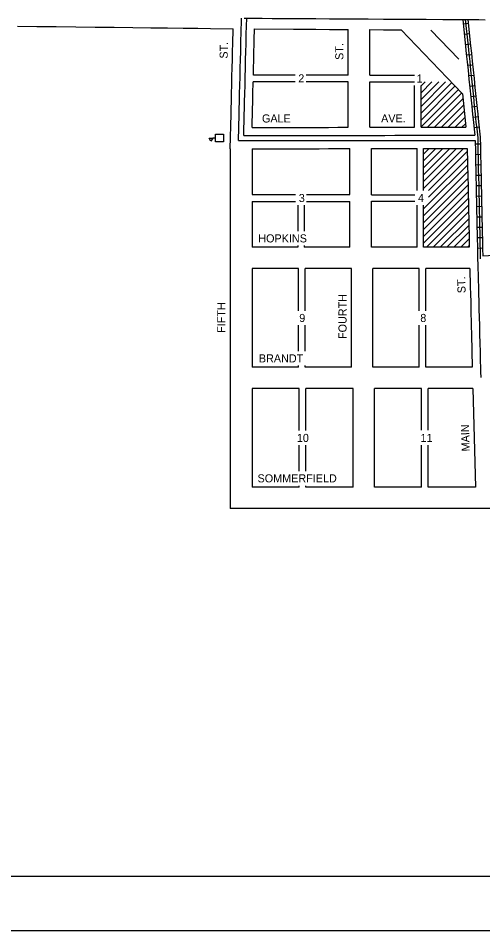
# Model space of a CAD drawing. Extents: x 1492545 to 1501010, y 16588523 to 16593061.
# Drawn here: x 1496292 to 1497729, y 16588523 to 16591345 of the extents above; entities that cross this region are included whole.
import ezdxf

# ---------------------------------------------------------------- set-up
doc = ezdxf.new("R2010")
doc.units = 0
for name, color, linetype in [('L11', 7, 'Continuous'), ('L13', 7, 'Continuous'), ('L14', 7, 'Continuous'), ('L17', 7, 'Continuous'), ('L18', 7, 'Continuous'), ('L2', 7, 'Continuous'), ('L23', 7, 'Continuous'), ('L3', 7, 'Continuous'), ('L5', 7, 'Continuous'), ('L6', 7, 'Continuous'), ('L9', 7, 'Continuous')]:
    doc.layers.add(name, color=color, linetype=linetype)

msp = doc.modelspace()

# ---------------------------------------------------------------- linework, layer by layer
at = {"layer": 'L11'}
msp.add_line((1497568.3, 16591309), (1497654.7, 16591218.5), dxfattribs=at)
at = {"layer": 'L13'}
msp.add_lwpolyline([(1492545.2, 16593061.2), (1501010.4, 16593061.2), (1501010.4, 16588523.4), (1492545.2, 16588523.4)], close=True, dxfattribs=at)
at = {"layer": 'L14'}
for p, q in [((1497538.3, 16591072.8), (1497614.3, 16591148.8)), ((1497538.3, 16591136.4), (1497550.6, 16591148.7)), ((1497538.3, 16591115.2), (1497571.8, 16591148.7)), ((1497538.3, 16591094), (1497593, 16591148.7)), ((1497538.3, 16591051.6), (1497632.7, 16591146)), ((1497538.3, 16591030.4), (1497643.1, 16591135.1)), ((1497538.3, 16591009.1), (1497653.4, 16591124.3)), ((1497558.7, 16591008.3), (1497663.8, 16591113.4)), ((1497579.9, 16591008.3), (1497667.6, 16591096)), ((1497601.1, 16591008.3), (1497669.6, 16591076.8)), ((1497622.3, 16591008.3), (1497671.6, 16591057.6)), ((1497643.6, 16591008.3), (1497673.6, 16591038.4)), ((1497664.8, 16591008.3), (1497675.7, 16591019.2)), ((1497546, 16590904), (1497584.4, 16590942.4)), ((1497546, 16590882.7), (1497605.6, 16590942.4)), ((1497546, 16590861.5), (1497626.9, 16590942.4)), ((1497546, 16590840.3), (1497648.1, 16590942.4)), ((1497546, 16590819.1), (1497669.3, 16590942.4)), ((1497546, 16590925.2), (1497563.2, 16590942.3)), ((1497560.8, 16590812.6), (1497681, 16590932.9)), ((1497561.3, 16590791.9), (1497681.5, 16590912.1)), ((1497561.6, 16590771), (1497681.9, 16590891.4)), ((1497546, 16590734.2), (1497682.4, 16590870.7)), ((1497546, 16590713), (1497682.9, 16590849.9)), ((1497546, 16590691.8), (1497683.4, 16590829.2)), ((1497546, 16590670.6), (1497683.8, 16590808.4)), ((1497546, 16590649.4), (1497684.3, 16590787.7)), ((1497546, 16590755.5), (1497561.6, 16590771.1)), ((1497554.9, 16590637.1), (1497684.8, 16590767)), ((1497576.1, 16590637.1), (1497685.3, 16590746.2)), ((1497597.3, 16590637.1), (1497685.7, 16590725.4)), ((1497618.5, 16590637.1), (1497686.1, 16590704.7)), ((1497639.7, 16590637.1), (1497686.5, 16590683.9)), ((1497661, 16590637.1), (1497687, 16590663.1)), ((1497682.2, 16590637.1), (1497687.4, 16590642.3))]:
    msp.add_line(p, q, dxfattribs=at)
at = {"layer": 'L17'}
msp.add_line((1496902.7, 16590975), (1496893.7, 16590975), dxfattribs=at)
for points in [[(1496887.7, 16590965.6), (1496882.3, 16590975), (1496893.7, 16590975)], [(1496926.6, 16590963.1), (1496902.7, 16590963.1), (1496902.7, 16590987), (1496926.6, 16590987)]]:
    msp.add_lwpolyline(points, close=True, dxfattribs=at)
at = {"layer": 'L18'}
for p, q in [((1497312.8, 16591169.5), (1497312.8, 16591310.5)), ((1497379.3, 16591169.6), (1497379.3, 16591310.1)), ((1497476.5, 16591309.5), (1497666, 16591111.2)), ((1497148.3, 16591149.1), (1497018.8, 16591149.1)), ((1497148.3, 16591169.5), (1497019.4, 16591169.5)), ((1497312.8, 16591169.5), (1497182.4, 16591169.5)), ((1497312.8, 16591149.1), (1497182.4, 16591149.1)), ((1497312.8, 16591008.1), (1497312.8, 16591149.1)), ((1497379.3, 16591169.6), (1497517.8, 16591169.6)), ((1497379.3, 16591148.7), (1497517.8, 16591148.7)), ((1497379.3, 16591008.2), (1497379.3, 16591148.7)), ((1497517.8, 16591008.3), (1497517.8, 16591137.3)), ((1497538.3, 16591008.3), (1497538.3, 16591137.3)), ((1496947.7, 16590941.8), (1496947.7, 16589829)), ((1497015.3, 16590941.9), (1497015.3, 16590799.9)), ((1497318.3, 16590799.9), (1497318.3, 16590942.1)), ((1497384.5, 16590799.7), (1497384.5, 16590942.2)), ((1497526, 16590812.4), (1497526, 16590942.3)), ((1497546, 16590812.4), (1497546, 16590942.3)), ((1497015.3, 16590799.9), (1497149.8, 16590799.9)), ((1497015.3, 16590779.1), (1497015.3, 16590637.1)), ((1497015.3, 16590779.1), (1497149.8, 16590779.1)), ((1497184.3, 16590799.9), (1497318.3, 16590799.9)), ((1497184.3, 16590779.1), (1497318.3, 16590779.1)), ((1497318.3, 16590637.1), (1497318.3, 16590779.1)), ((1497384.5, 16590799.7), (1497518.7, 16590799.7)), ((1497384.5, 16590779.6), (1497518.7, 16590779.6)), ((1497384.5, 16590637.1), (1497384.5, 16590779.6)), ((1497156.8, 16590766.8), (1497156.8, 16590687)), ((1497176.8, 16590766.8), (1497176.8, 16590687)), ((1497526, 16590637.1), (1497526, 16590767.3)), ((1497546, 16590637.1), (1497546, 16590767.3)), ((1497156.8, 16590637.1), (1497015.3, 16590637.1)), ((1497156.8, 16590642.1), (1497156.8, 16590637.1)), ((1497176.8, 16590642.1), (1497176.8, 16590637.1)), ((1497318.3, 16590637.1), (1497176.8, 16590637.1)), ((1497526, 16590637.1), (1497384.5, 16590637.1)), ((1497687.5, 16590637.1), (1497546, 16590637.1)), ((1497015.3, 16590571), (1497015.3, 16590266)), ((1497158.8, 16590571), (1497015.3, 16590571)), ((1497158.8, 16590440.9), (1497158.8, 16590571)), ((1497322.8, 16590571), (1497179.3, 16590571)), ((1497179.3, 16590440.9), (1497179.3, 16590571)), ((1497322.8, 16590266), (1497322.8, 16590571)), ((1497389.3, 16590266), (1497389.3, 16590571)), ((1497532.8, 16590571), (1497389.3, 16590571)), ((1497532.8, 16590440.8), (1497532.8, 16590571)), ((1497688.9, 16590571), (1497553.3, 16590571)), ((1497553.3, 16590440.8), (1497553.3, 16590571)), ((1497158.8, 16590315.9), (1497158.8, 16590396)), ((1497179.3, 16590315.9), (1497179.3, 16590396)), ((1497532.8, 16590266), (1497532.8, 16590396)), ((1497553.3, 16590266), (1497553.3, 16590396)), ((1497158.8, 16590266), (1497158.8, 16590271.1)), ((1497179.3, 16590266), (1497179.3, 16590271.1)), ((1497158.8, 16590266), (1497015.3, 16590266)), ((1497322.8, 16590266), (1497179.3, 16590266)), ((1497532.8, 16590266), (1497389.3, 16590266)), ((1497696.8, 16590266), (1497553.3, 16590266)), ((1497015.3, 16590200), (1497015.3, 16589895)), ((1497161.3, 16590200), (1497015.3, 16590200)), ((1497161.3, 16590070.6), (1497161.3, 16590200)), ((1497327.8, 16590200), (1497181.8, 16590200)), ((1497181.8, 16590070.6), (1497181.8, 16590200)), ((1497327.8, 16589895), (1497327.8, 16590200)), ((1497394, 16589895), (1497394, 16590200)), ((1497540, 16590200), (1497394, 16590200)), ((1497540, 16590071), (1497540, 16590200)), ((1497698.7, 16590200), (1497560.5, 16590200)), ((1497560.5, 16590071), (1497560.5, 16590200)), ((1497161.3, 16589945.1), (1497161.3, 16590024.9)), ((1497181.8, 16589945.1), (1497181.8, 16590024.9)), ((1497540, 16589895), (1497540, 16590024.9)), ((1497560.5, 16589895), (1497560.5, 16590024.9)), ((1497161.3, 16589895), (1497015.3, 16589895)), ((1497161.3, 16589895), (1497161.3, 16589899.8)), ((1497181.8, 16589895), (1497181.8, 16589899.8)), ((1497327.8, 16589895), (1497181.8, 16589895)), ((1497540, 16589895), (1497394, 16589895)), ((1497706.5, 16589895), (1497560.5, 16589895)), ((1498505.1, 16589829), (1496947.7, 16589829))]:
    msp.add_line(p, q, dxfattribs=at)
for points in [[(1496289.9, 16591320.9), (1496349.4, 16591320.2), (1496409.6, 16591319.5), (1496470, 16591318.7), (1496529.6, 16591318), (1496588.9, 16591317.3), (1496646.8, 16591316.7), (1496701.8, 16591316), (1496753.9, 16591315.3), (1496802.2, 16591314.8), (1496847.3, 16591314.2), (1496886.9, 16591313.7), (1496956.8, 16591312.9)], [(1496947.7, 16590941.8), (1496950.3, 16591048.3), (1496950.8, 16591065.9), (1496951.3, 16591087.6), (1496952, 16591113.3), (1496952.6, 16591138.1), (1496953.3, 16591164.7), (1496954, 16591192.1), (1496954.6, 16591217.5), (1496955.3, 16591243.5), (1496955.8, 16591266.1), (1496956.8, 16591312.9)], [(1497019.4, 16591169.5), (1497020, 16591190.5), (1497020.6, 16591215.9), (1497021.2, 16591241.8), (1497021.8, 16591264.6), (1497022.1, 16591278.3), (1497023, 16591312.4)], [(1497023, 16591312.4), (1497143.7, 16591311.5), (1497174.3, 16591311.4), (1497212.6, 16591311.1), (1497254.6, 16591310.9), (1497312.8, 16591310.5)], [(1497379.3, 16591310.1), (1497421.8, 16591309.8), (1497476.5, 16591309.5)], [(1497015.3, 16591007.9), (1497016.8, 16591064.3), (1497017.3, 16591085.9), (1497018, 16591111.6), (1497018.8, 16591149.1)], [(1497666, 16591111.2), (1497670.1, 16591071.2), (1497676.8, 16591008.4)], [(1497015.3, 16591007.9), (1497116.6, 16591008), (1497141.9, 16591008), (1497167.7, 16591008), (1497195, 16591008), (1497223, 16591008), (1497251.8, 16591008), (1497280.3, 16591008.1), (1497308.7, 16591008.1), (1497312.8, 16591008.1)], [(1497379.3, 16591008.2), (1497396.3, 16591008.2), (1497426.5, 16591008.2), (1497456.8, 16591008.3), (1497487.4, 16591008.3), (1497517.8, 16591008.3)], [(1497538.3, 16591008.3), (1497548.6, 16591008.3), (1497578.8, 16591008.4), (1497607.9, 16591008.4), (1497676.8, 16591008.4)], [(1497015.3, 16590941.9), (1497092.8, 16590942), (1497116.6, 16590942), (1497141.9, 16590942), (1497167.8, 16590942), (1497195, 16590942), (1497223, 16590942), (1497251.9, 16590942.1), (1497280.4, 16590942.1), (1497318.3, 16590942.1)], [(1497384.5, 16590942.2), (1497396.3, 16590942.2), (1497426.6, 16590942.2), (1497456.8, 16590942.3), (1497487.4, 16590942.2), (1497526, 16590942.3)], [(1497546, 16590942.3), (1497607.9, 16590942.4), (1497633.6, 16590942.4), (1497680.8, 16590942.4)], [(1497680.8, 16590942.4), (1497683, 16590853.3), (1497683.5, 16590828.2), (1497684.1, 16590802.1), (1497684.6, 16590775.8), (1497685.2, 16590750.1), (1497685.6, 16590725), (1497686.2, 16590701.2), (1497686.7, 16590679.5), (1497687.5, 16590637.1)], [(1497688.9, 16590571), (1497690.6, 16590514.3), (1497691.1, 16590492), (1497691.8, 16590468.8), (1497692.4, 16590445.2), (1497693.8, 16590394.2), (1497694.4, 16590367.8), (1497696.8, 16590266)], [(1497698.7, 16590200), (1497706.5, 16589895)]]:
    msp.add_lwpolyline(points, dxfattribs=at)
at = {"layer": 'L2'}
msp.add_line((1499219.8, 16588690.7), (1495312.2, 16588690.7), dxfattribs=at)
at = {"layer": 'L3'}
for points in [[(1496990.8, 16591345.5), (1497020.5, 16591345.3), (1497047, 16591345.2), (1497078.1, 16591345), (1497106.9, 16591344.8), (1497143.9, 16591344.5), (1497174.5, 16591344.4), (1497212.8, 16591344.1), (1497254.8, 16591343.9), (1497298.4, 16591343.6), (1497345.4, 16591343.3), (1497374.1, 16591343.2), (1497422, 16591342.8), (1497469.7, 16591342.6), (1497513.3, 16591342.3), (1497553.9, 16591342.1), (1497605.7, 16591341.7), (1497630.4, 16591341.6), (1497645.9, 16591341.5), (1497675.2, 16591341.3)], [(1497675.2, 16591341.3), (1497700.3, 16591341.1), (1497717.1, 16591341), (1497737, 16591340.8)]]:
    msp.add_lwpolyline(points, dxfattribs=at)
at = {"layer": 'L5'}
for p, q in [((1497684.6, 16591328.7), (1497668.6, 16591327.1)), ((1497687.9, 16591296.7), (1497671.9, 16591295)), ((1497691.3, 16591264.7), (1497675.3, 16591263)), ((1497694.6, 16591232.6), (1497678.6, 16591230.9)), ((1497697.9, 16591200.6), (1497681.9, 16591198.9)), ((1497701.2, 16591168.5), (1497685.2, 16591166.9)), ((1497704.6, 16591136.5), (1497688.6, 16591134.8)), ((1497708, 16591104.4), (1497691.9, 16591102.8)), ((1497711.3, 16591072.4), (1497695.3, 16591070.7)), ((1497714.7, 16591040.3), (1497698.6, 16591038.7)), ((1497718, 16591008.3), (1497702, 16591006.6)), ((1497721.8, 16590956), (1497705.7, 16590955.7)), ((1497722.5, 16590923.8), (1497706.4, 16590923.4)), ((1497723.2, 16590891.6), (1497707.1, 16590891.3)), ((1497723.9, 16590859.4), (1497707.8, 16590859)), ((1497724.6, 16590827.2), (1497708.5, 16590826.8)), ((1497725.3, 16590794.9), (1497709.2, 16590794.6)), ((1497726, 16590762.7), (1497709.9, 16590762.4)), ((1497726.6, 16590730.5), (1497710.5, 16590730.2)), ((1497727.3, 16590698.3), (1497711.2, 16590698)), ((1497728, 16590666.1), (1497711.9, 16590665.8)), ((1497728.7, 16590633.9), (1497712.6, 16590633.6))]:
    msp.add_line(p, q, dxfattribs=at)
for points in [[(1497667.1, 16591341.4), (1497675.8, 16591258.3), (1497678.1, 16591235.4), (1497680.7, 16591210.9), (1497683.5, 16591184.3), (1497686.3, 16591157), (1497689.2, 16591129.7), (1497692.1, 16591101.7), (1497695, 16591073.8), (1497697.8, 16591047.4), (1497700.3, 16591023.5), (1497702.5, 16591002.6), (1497704.5, 16590983.4)], [(1497675.2, 16591341.3), (1497683.8, 16591259.2), (1497686.1, 16591236.3), (1497688.7, 16591211.7), (1497691.5, 16591185.2), (1497694.2, 16591157.8), (1497697.2, 16591130.5), (1497700.1, 16591102.5), (1497703, 16591074.6), (1497705.8, 16591048.3), (1497708.2, 16591024.3), (1497710.4, 16591003.5), (1497713.4, 16590975.4)], [(1497683.2, 16591341.2), (1497691.7, 16591260), (1497694.1, 16591237.1), (1497696.6, 16591212.6), (1497699.4, 16591186), (1497702.2, 16591158.6), (1497705.1, 16591131.4), (1497708, 16591103.3), (1497710.9, 16591075.4), (1497713.7, 16591049.1), (1497716.2, 16591025.1), (1497721.3, 16590977.2)], [(1497713.4, 16590975.4), (1497713.9, 16590947.7), (1497714.2, 16590933.7), (1497714.6, 16590916.4), (1497715, 16590897.6), (1497715.4, 16590877.6), (1497716, 16590854.1), (1497716.5, 16590829), (1497717.1, 16590802.8), (1497717.6, 16590776.5), (1497718.2, 16590750.8), (1497718.6, 16590725.7), (1497719.2, 16590702), (1497719.7, 16590680.2), (1497720.1, 16590660.5), (1497720.5, 16590643.9), (1497720.7, 16590630.8), (1497721.3, 16590601.5)], [(1497721.3, 16590977.2), (1497721.9, 16590947.9), (1497722.2, 16590933.9), (1497722.6, 16590916.6), (1497723, 16590897.8), (1497723.4, 16590877.7), (1497724, 16590854.3), (1497724.5, 16590829.1), (1497725.1, 16590802.9), (1497725.6, 16590776.7), (1497726.2, 16590750.9), (1497726.6, 16590725.9), (1497727.2, 16590702.2), (1497727.7, 16590680.4), (1497728.1, 16590660.7), (1497728.5, 16590644.1), (1497728.7, 16590631), (1497729.1, 16590610.2)], [(1497705.4, 16590967.4), (1497706.2, 16590933.5), (1497706.6, 16590916.3), (1497707, 16590897.5), (1497707.4, 16590877.4), (1497708, 16590853.9), (1497708.5, 16590828.8), (1497709.1, 16590802.6), (1497709.6, 16590776.3), (1497710.2, 16590750.6), (1497710.6, 16590725.5), (1497711.2, 16590701.8), (1497711.7, 16590680), (1497712.1, 16590660.3), (1497712.5, 16590643.7), (1497712.7, 16590630.7), (1497713.3, 16590601.3)]]:
    msp.add_lwpolyline(points, dxfattribs=at)
at = {"layer": 'L6'}
for points in [[(1496973.4, 16590966.8), (1496975.3, 16591047.6), (1496975.8, 16591065.3), (1496976.3, 16591087), (1496977, 16591112.7), (1496977.6, 16591137.4), (1496978.3, 16591164.1), (1496979, 16591191.5), (1496979.6, 16591216.9), (1496980.3, 16591242.8), (1496980.8, 16591265.5), (1496981.1, 16591279.3), (1496981.6, 16591296.4), (1496982.8, 16591345.7)], [(1496989.8, 16590982.9), (1496991.3, 16591047.2), (1496991.8, 16591064.9), (1496992.3, 16591086.6), (1496993, 16591112.3), (1496993.6, 16591137.1), (1496994.3, 16591163.6), (1496995, 16591191.1), (1496995.6, 16591216.5), (1496996.3, 16591242.4), (1496996.8, 16591265.2), (1496997.1, 16591278.9), (1496997.5, 16591296), (1496998.8, 16591345.3)], [(1496989.8, 16590982.9), (1497092.8, 16590983), (1497116.6, 16590983), (1497141.9, 16590983), (1497167.7, 16590983), (1497195, 16590983), (1497223, 16590983), (1497251.8, 16590983), (1497280.3, 16590983.1), (1497308.7, 16590983.1), (1497337.6, 16590983.1), (1497366.6, 16590983.2), (1497396.3, 16590983.2), (1497426.5, 16590983.2), (1497456.8, 16590983.3), (1497487.4, 16590983.3), (1497518.4, 16590983.3), (1497548.6, 16590983.3), (1497578.9, 16590983.4), (1497607.9, 16590983.4), (1497633.6, 16590983.4), (1497656.2, 16590983.4), (1497675.7, 16590983.4), (1497704.5, 16590983.4)], [(1496973.4, 16590966.8), (1497092.8, 16590967), (1497116.6, 16590967), (1497141.9, 16590967), (1497167.8, 16590967), (1497195, 16590967), (1497223, 16590967), (1497251.9, 16590967.1), (1497280.4, 16590967.1), (1497308.7, 16590967.1), (1497337.6, 16590967.1), (1497366.6, 16590967.2), (1497396.3, 16590967.2), (1497426.6, 16590967.2), (1497456.8, 16590967.3), (1497487.4, 16590967.2), (1497518.4, 16590967.3), (1497548.6, 16590967.3), (1497578.9, 16590967.4), (1497607.9, 16590967.4), (1497633.6, 16590967.4), (1497656.2, 16590967.4), (1497675.7, 16590967.4), (1497705.4, 16590967.4)], [(1497729.1, 16590610.2), (1497781.8, 16590614.1), (1497794.8, 16590615.1), (1497807.8, 16590616), (1497822.3, 16590617.2), (1497838.3, 16590618.3), (1497855.7, 16590619.7), (1497874.8, 16590621.1), (1497895.3, 16590622.6), (1497916.5, 16590624.2), (1497938.2, 16590625.9), (1497959.1, 16590627.5), (1497979.6, 16590629), (1497999.8, 16590630.5), (1498018.6, 16590632), (1498036.2, 16590633.3), (1498051.4, 16590634.4), (1498076.3, 16590636.3)], [(1497713.3, 16590601.3), (1497713.7, 16590583.4), (1497714.2, 16590570.2), (1497714.6, 16590553.5), (1497715, 16590535.1), (1497715.6, 16590515), (1497716.1, 16590492.6), (1497716.8, 16590469.5), (1497717.4, 16590445.8), (1497718.8, 16590394.9), (1497719.4, 16590368.4), (1497720.1, 16590340.2), (1497720.8, 16590313.8), (1497721.5, 16590286.2), (1497722, 16590265.6), (1497722.6, 16590248.3), (1497722.8, 16590237.9), (1497722.9, 16590234.1)]]:
    msp.add_lwpolyline(points, dxfattribs=at)

# ---------------------------------------------------------------- texts
at = {"layer": 'L23'}
for s, p in [('2', (1497158.3, 16591147.1)), ('1', (1497524.5, 16591146.6)), ('3', (1497160, 16590777)), ('4', (1497528.8, 16590777.2)), ('9', (1497161.4, 16590406)), ('8', (1497535.9, 16590406)), ('10', (1497154, 16590035)), ('11', (1497536.5, 16590035))]:
    msp.add_text(s, height=25, dxfattribs=at).set_placement(p)
at = {"layer": 'L9'}
for s, rotation, p in [('ST.', 88.6643, (1496939.7, 16591220.2)), ('ST.', 90, (1497297.8, 16591216.4)), ('GALE', 0.024, (1497046.1, 16591023)), ('AVE.', 0.1326, (1497414.7, 16591023.2)), ('ST.', 91.7641, (1497676.2, 16590495.3)), ('FOURTH', 90, (1497307.8, 16590353.4)), ('FIFTH', 90, (1496932.7, 16590372.3)), ('MAIN', 91.4772, (1497688.7, 16590006.1))]:
    msp.add_text(s, height=25, rotation=rotation, dxfattribs=at).set_placement(p)
for s, p in [('HOPKINS', (1497034.6, 16590652.1)), ('BRANDT', (1497036.4, 16590281)), ('SOMMERFIELD', (1497032.3, 16589910))]:
    msp.add_text(s, height=25, dxfattribs=at).set_placement(p)

doc.saveas('drawing.dxf')
